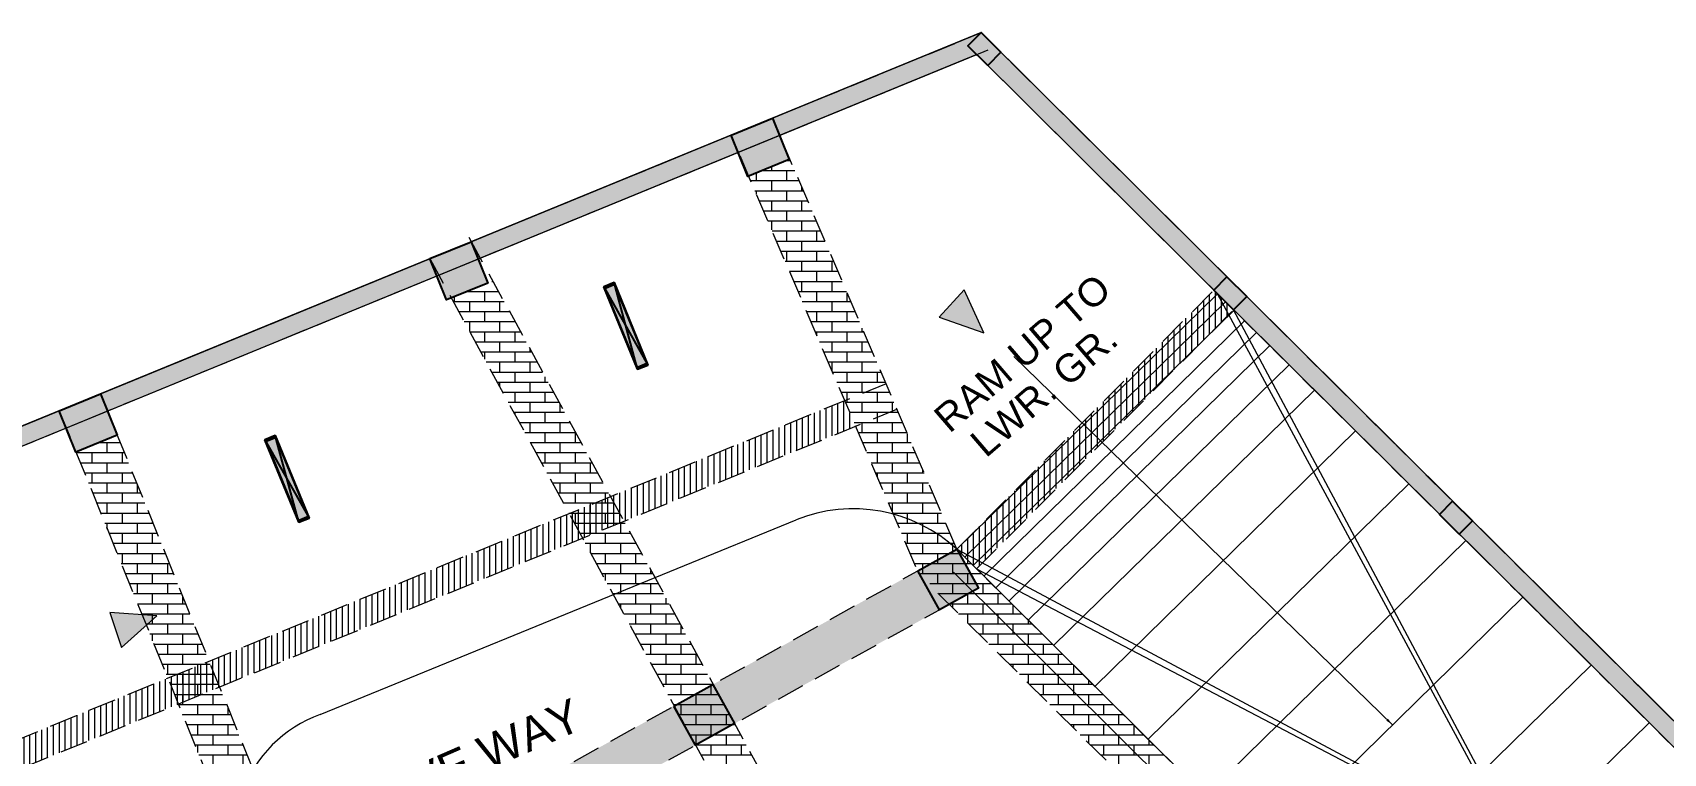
# Model space of a CAD drawing. Header units: inches. Extents: x 1182429 to 1211915, y -922309 to -906718.
# Drawn here: x 1194340 to 1195218, y -916020 to -915632 of the extents above; entities that cross this region are included whole.
import ezdxf

# ---------------------------------------------------------------- set-up
doc = ezdxf.new("R2010")
doc.units = ezdxf.units.IN
doc.header["$LTSCALE"] = 6
doc.linetypes.add('CONTINOUS', pattern=[2000000.0, 1000000.0, 1000000.0])
doc.linetypes.add('DASHED2', pattern=[0.375, 0.25, -0.125])
for name, color, linetype in [('A-CUTOUT', 3, 'CONTINOUS'), ('CELLING', 34, 'Continuous'), ('COLL SIZE', 160, 'Continuous'), ('DIM', 7, 'Continuous'), ('E-WIRING', 5, 'Continuous'), ('FITTING', 24, 'Continuous')]:
    doc.layers.add(name, color=color, linetype=linetype)
for name, color, linetype, lineweight in [('column', 240, 'Continuous', 25), ('Hatch', 251, 'Continuous', 0), ('v.b', 200, 'Continuous', 5), ('W', 250, 'Continuous', 5), ('wall', 7, 'Continuous', 30), ('wall new', 3, 'Continuous', 25)]:
    doc.layers.add(name, color=color, linetype=linetype, lineweight=lineweight)
doc.styles.add('ARI', font='arial.ttf')
doc.dimstyles.new('Copy(2) of AA', dxfattribs={"dimtxt": 12, "dimasz": 4, "dimexe": 0.18, "dimexo": 0, "dimgap": 0.09, "dimtad": 0, "dimdec": 0, "dimzin": 0, "dimdsep": 46, "dimlunit": 3, "dimtxsty": 'ARI', "dimblk": 'OBLIQUE', "dimcen": 0.09, "dimclrd": 7, "dimclre": 7, "dimclrt": 7, "dimadec": 0, "dimazin": 0, "dimtfac": 1, "dimtdec": 0, "dimtofl": 0, "dimtmove": 0, "dimatfit": 3, "dimfxl": 1, "dimtolj": 1, "dimtzin": 0, "dimlwd": 5, "dimlwe": 5, "dimarcsym": 0})
pattern_1 = [(0, (63759.2494, -15499.1176), (0, 5.419344), []), (90, (63759.249, -15499.118), (-8.128, 5.419344), [5.419344, -5.419344])]
pattern_2 = [(90, (63759.2494, -15499.1176), (-3.175, 0), [])]
pattern_3 = [(0, (-27.8192783, 2.9401021), (0, 0.001397), [0.001016, -0.000381]), (90, (-27.8192783, 2.9401021), (-0.001397, 0), [0.001016, -0.000381])]

# ---------------------------------------------------------------- blocks, each defined once
blk = doc.blocks.new('_Oblique')
at = {"layer": 'DIM', "color": 0, "lineweight": -2}
blk.add_line((-0.5, -0.5), (0.5, 0.5), dxfattribs=at)
blk = doc.blocks.new('sdfdsf')
at = {"lineweight": -3}
blk.add_hatch(color=7, dxfattribs=at).paths.add_polyline_path([(23236.67, 14983.35), (23242.08, 14983.35), (23242.08, 15029.49), (23236.67, 15029.49)])
at = {"layer": 'Hatch'}
h = blk.add_hatch(dxfattribs=at)
h.set_pattern_fill('ANGLE', color=5, scale=0.0002)
h.set_pattern_definition(pattern_3)
h.paths.add_polyline_path([(23236.37, 15029.49), (23242.37, 15029.49), (23242.37, 15030.44), (23236.37, 15030.44)])
h = blk.add_hatch(dxfattribs=at)
h.set_pattern_fill('ANGLE', color=5, scale=0.0002)
h.set_pattern_definition(pattern_3)
h.paths.add_polyline_path([(23236.37, 14983.35), (23242.37, 14983.35), (23242.37, 14982.44), (23236.37, 14982.44)])
for p, q in [((23242.37, 15030.44), (23236.37, 14982.44)), ((23242.37, 14982.44), (23236.37, 15030.44))]:
    blk.add_line(p, q)
at = {"layer": 'CELLING', "color": 5}
for points in [[(23236.37, 14982.44), (23242.37, 14982.44), (23242.37, 15030.44), (23236.37, 15030.44)], [(23242.37, 15029.49), (23236.37, 15029.49), (23236.37, 15030.44), (23242.37, 15030.44)], [(23236.37, 15029.49), (23242.37, 15029.49), (23242.37, 15030.44), (23236.37, 15030.44)], [(23236.67, 14983.35), (23242.08, 14983.35), (23242.08, 15029.49), (23236.67, 15029.49)], [(23236.37, 14983.35), (23242.37, 14983.35), (23242.37, 14982.44), (23236.37, 14982.44)], [(23236.37, 14983.35), (23242.37, 14983.35), (23242.37, 14982.44), (23236.37, 14982.44)]]:
    blk.add_lwpolyline(points, close=True, dxfattribs=at)

msp = doc.modelspace()

# ---------------------------------------------------------------- hatches: boundary and pattern name
at = {"layer": 'A-CUTOUT', "lineweight": 0, "ltscale": 0.3, "true_color": 0xffc6b3}
h = msp.add_hatch(dxfattribs=at)
h.set_pattern_fill('AR-BRSTD', color=31, scale=0.08)
h.set_pattern_definition(pattern_1)
h.paths.add_polyline_path([(1194764.85, -915740.14), (1194747.68, -915700.05), (1194725.54, -915709.31), (1194812.76, -915913.03), (1194817.59, -915922.61), (1194833.47, -915939.78), (1194935.75, -916041.34), (1194952.67, -916024.31), (1194837.6, -915910.05)])
h = msp.add_hatch(dxfattribs=at)
h.set_pattern_fill('AR-BRSTD', color=31, scale=0.08)
h.set_pattern_definition(pattern_1)
h.paths.add_polyline_path([(1194771.41, -916151.65), (1194565.48, -915774.91), (1194587.82, -915765.75), (1194768.64, -916096.56), (1194814.86, -916181.11), (1194797.87, -916200.07)])
h = msp.add_hatch(dxfattribs=at)
h.set_pattern_fill('AR-BRSTD', color=31, scale=0.08)
h.set_pattern_definition(pattern_1)
h.paths.add_polyline_path([(1194390.94, -915861.72), (1194489.06, -916103.19), (1194467.92, -916114.9), (1194363.43, -915857.79), (1194385.67, -915848.76)])
h = msp.add_hatch(dxfattribs=at)
h.set_pattern_fill('AR-BRSTD', color=31, scale=0.08)
h.set_pattern_definition(pattern_1)
h.paths.add_polyline_path([(1193629.64, -916579.41), (1193990.28, -916379.58), (1194236.28, -916243.26), (1194439.9, -916130.43), (1194586.94, -916048.95), (1194759.26, -915953.47), (1194816.61, -915921.69), (1194828.24, -915942.68), (1194724.62, -916000.1), (1194558.34, -916092.24), (1194433.56, -916161.38), (1194301.91, -916234.33), (1194091.82, -916350.75), (1193896.24, -916459.12), (1193748.11, -916541.21), (1193621.17, -916611.55), (1193609.54, -916590.55)])
at = {"layer": 'COLL SIZE', "lineweight": 25, "ltscale": 100, "true_color": 0xffc6b3}
h = msp.add_hatch(color=31, dxfattribs=at)
h.dxf.hatch_style = 1
h.paths.add_polyline_path([(1194854.25, -915649.83), (1194843.61, -915639.27), (1194850.65, -915632.17), (1194861.3, -915642.74)])
at = {"layer": 'COLL SIZE', "ltscale": 100}
h = msp.add_hatch(color=256, dxfattribs=at)
h.dxf.hatch_style = 1
h.paths.add_polyline_path([(1194854.25, -915649.83), (1194843.61, -915639.27), (1194850.65, -915632.17), (1194861.3, -915642.74)])
at = {"layer": 'COLL SIZE', "lineweight": 25, "ltscale": 100, "true_color": 0xffc6b3}
h = msp.add_hatch(color=31, dxfattribs=at)
h.dxf.hatch_style = 1
h.paths.add_polyline_path([(1194986.62, -915781.27), (1194975.97, -915770.7), (1194983.02, -915763.6), (1194993.66, -915774.17)])
at = {"layer": 'COLL SIZE', "ltscale": 100}
h = msp.add_hatch(color=256, dxfattribs=at)
h.dxf.hatch_style = 1
h.paths.add_polyline_path([(1194986.62, -915781.27), (1194975.97, -915770.7), (1194983.02, -915763.6), (1194993.66, -915774.17)])
at = {"layer": 'COLL SIZE', "lineweight": 25, "ltscale": 100, "true_color": 0xffc6b3}
h = msp.add_hatch(color=31, dxfattribs=at)
h.dxf.hatch_style = 1
h.paths.add_polyline_path([(1195108.07, -915901.87), (1195097.43, -915891.3), (1195104.47, -915884.2), (1195115.12, -915894.77)])
at = {"layer": 'COLL SIZE', "ltscale": 100}
h = msp.add_hatch(color=256, dxfattribs=at)
h.dxf.hatch_style = 1
h.paths.add_polyline_path([(1195108.07, -915901.87), (1195097.43, -915891.3), (1195104.47, -915884.2), (1195115.12, -915894.77)])
at = {"layer": 'column', "ltscale": 10, "true_color": 0xffc6b3}
h = msp.add_hatch(color=31, dxfattribs=at)
h.dxf.hatch_style = 1
h.paths.add_polyline_path([(1194716.1, -915687.24), (1194738.33, -915678.2), (1194747.37, -915700.44), (1194725.13, -915709.47)])
at = {"layer": 'column', "ltscale": 10}
h = msp.add_hatch(color=256, dxfattribs=at)
h.dxf.hatch_style = 1
h.paths.add_polyline_path([(1194716.1, -915687.24), (1194738.33, -915678.2), (1194747.37, -915700.44), (1194725.13, -915709.47)])
at = {"layer": 'column', "ltscale": 10, "true_color": 0xffc6b3}
h = msp.add_hatch(color=31, dxfattribs=at)
h.dxf.hatch_style = 1
h.paths.add_polyline_path([(1194553.9, -915753.72), (1194576.13, -915744.68), (1194585.17, -915766.92), (1194562.93, -915775.95)])
at = {"layer": 'column', "ltscale": 10}
h = msp.add_hatch(color=256, dxfattribs=at)
h.dxf.hatch_style = 1
h.paths.add_polyline_path([(1194553.9, -915753.72), (1194576.13, -915744.68), (1194585.17, -915766.92), (1194562.93, -915775.95)])
at = {"layer": 'column', "ltscale": 10, "true_color": 0xffc6b3}
h = msp.add_hatch(color=31, dxfattribs=at)
h.dxf.hatch_style = 1
h.paths.add_polyline_path([(1194354.4, -915835.56), (1194376.63, -915826.52), (1194385.67, -915848.76), (1194363.43, -915857.79)])
at = {"layer": 'column', "ltscale": 10}
h = msp.add_hatch(color=256, dxfattribs=at)
h.dxf.hatch_style = 1
h.paths.add_polyline_path([(1194354.4, -915835.56), (1194376.63, -915826.52), (1194385.67, -915848.76), (1194363.43, -915857.79)])
at = {"layer": 'column', "ltscale": 10, "true_color": 0xffc6b3}
h = msp.add_hatch(color=31, dxfattribs=at)
h.dxf.hatch_style = 1
h.paths.add_polyline_path([(1194816.61, -915921.69), (1194837.6, -915910.05), (1194849.23, -915931.05), (1194828.24, -915942.68)])
at = {"layer": 'column', "ltscale": 10}
h = msp.add_hatch(color=256, dxfattribs=at)
h.dxf.hatch_style = 1
h.paths.add_polyline_path([(1194816.61, -915921.69), (1194837.6, -915910.05), (1194849.23, -915931.05), (1194828.24, -915942.68)])
at = {"layer": 'column', "ltscale": 10, "true_color": 0xffc6b3}
h = msp.add_hatch(color=31, dxfattribs=at)
h.dxf.hatch_style = 1
h.paths.add_polyline_path([(1194685.32, -915994.44), (1194706.31, -915982.8), (1194717.94, -916003.8), (1194696.95, -916015.43)])
at = {"layer": 'column', "ltscale": 10}
h = msp.add_hatch(color=256, dxfattribs=at)
h.dxf.hatch_style = 1
h.paths.add_polyline_path([(1194685.32, -915994.44), (1194706.31, -915982.8), (1194717.94, -916003.8), (1194696.95, -916015.43)])
at = {"layer": 'FITTING', "lineweight": 0, "ltscale": 0.3, "true_color": 0xffc6b3}
h = msp.add_hatch(dxfattribs=at)
h.set_pattern_fill('ANSI31', color=31, angle=45)
h.set_pattern_definition(pattern_2)
h.paths.add_polyline_path([(1194860.18, -915887.32), (1194975.97, -915770.7), (1194986.62, -915781.27), (1194848.24, -915920.62), (1194837.6, -915910.05)])
h = msp.add_hatch(dxfattribs=at)
h.set_pattern_fill('ANSI31', color=31, angle=45)
h.set_pattern_definition(pattern_2)
h.paths.add_polyline_path([(1194334.18, -916027.86), (1194272.19, -916053.27), (1194266.5, -916039.39), (1194777.24, -915830.06), (1194782.93, -915843.94)])
at = {"layer": 'W', "ltscale": 10}
h = msp.add_hatch(color=256, dxfattribs=at)
h.dxf.hatch_style = 1
h.paths.add_polyline_path([(1194828.13, -915785.19), (1194852.17, -915793.71), (1194841.62, -915770.49)])
h = msp.add_hatch(color=256, dxfattribs=at)
h.dxf.hatch_style = 1
h.paths.add_polyline_path([(1194388.02, -915962.96), (1194407.01, -915945.93), (1194381.57, -915944.09)])
at = {"layer": 'wall new', "lineweight": 9, "ltscale": 6, "true_color": 0xffc6b3}
h = msp.add_hatch(dxfattribs=at)
h.set_pattern_fill('AR-CONC', color=31, scale=0.06)
h.set_pattern_definition([(50, (73495.981, -15499.118), (10.93108014, -0.95634513), [1.143, -12.573]), (355, (73495.981, -15499.118), (-2.114605285, 11.46341071), [0.9144, -10.05843505]), (100.4514447, (73496.892, -15499.197), (8.816474825, 10.507065115), [0.97140053, -10.68541468]), (46.1842, (73495.981, -15496.07), (16.26474245, -2.52253968), [1.7145, -18.8595]), (96.6355576, (73497.336, -15496.28), (14.24424804, 14.84556748), [1.45710139, -16.02813649]), (351.1841512, (73495.981, -15496.07), (14.24424804, 14.84556748), [1.37159802, -15.08758392]), (21, (73497.505, -15496.832), (9.096863476, -6.13591189), [1.143, -12.573]), (326, (73497.505, -15496.832), (3.7081217, 11.05127797), [0.9144, -10.0584]), (71.451445, (73498.263, -15497.343), (12.80498516, 4.91536613), [0.97140053, -10.68539626]), (37.5, (73495.981, -15499.1176), (0.185316195, 5.073302332), [0, -9.93648, 0, -10.2108, 0, -10.0965]), (7.5, (73495.981, -15499.1176), (4.00917975, 6.01083449), [0, -5.82168, 0, -9.70788, 0, -3.8481]), (327.5, (73492.5824, -15499.1176), (8.13543571, -0.34372464), [0, -3.81, 0, -11.8872, 0, -15.7734]), (317.5, (73491.0584, -15499.1176), (8.887750883, 1.525589462), [0, -4.953, 0, -7.89432, 0, -11.2014])])
h.paths.add_polyline_path([(1194691.58, -918163.35), (1194822.72, -918181.71), (1194931.44, -918175.44), (1195046.07, -918168.83), (1195119.56, -918164.59), (1195256.79, -918164.59), (1195981.24, -916754.8), (1194850.65, -915632.17), (1194197.99, -915899.66), (1194257.22, -916043.17), (1193169.05, -916488.63), (1193894.36, -918260.64), (1194211.48, -918197.63), (1194511.11, -918138.09)])
h.paths.add_polyline_path([(1194692.97, -918153.45), (1194823.13, -918171.67), (1194930.86, -918165.46), (1195045.49, -918158.85), (1195119.27, -918154.59), (1195250.68, -918154.59), (1195969, -916756.74), (1194848.31, -915643.94), (1194211.06, -915905.11), (1194270.29, -916048.63), (1193182.09, -916494.09), (1193901.42, -918251.48), (1194209.14, -918187.46), (1194509.09, -918127.71)], flags=16)

# ---------------------------------------------------------------- linework, layer by layer
at = {"layer": 'COLL SIZE', "color": 31, "lineweight": 25, "ltscale": 100, "true_color": 0xffc6b3}
for points, elevation in [([(1194854.25, -915649.83), (1194843.61, -915639.27), (1194850.65, -915632.17), (1194861.3, -915642.74), (1194854.25, -915649.83)], -4028.38), ([(1194986.62, -915781.27), (1194975.97, -915770.7), (1194983.02, -915763.6), (1194993.66, -915774.17), (1194986.62, -915781.27)], -3969.12)]:
    msp.add_lwpolyline(points, dxfattribs=dict(at, elevation=elevation))
at = {"layer": 'COLL SIZE', "ltscale": 100}
for points, elevation in [([(1194854.25, -915649.83), (1194843.61, -915639.27), (1194850.65, -915632.17), (1194861.3, -915642.74), (1194854.25, -915649.83)], -4028.38), ([(1194986.62, -915781.27), (1194975.97, -915770.7), (1194983.02, -915763.6), (1194993.66, -915774.17), (1194986.62, -915781.27)], -3969.12)]:
    msp.add_lwpolyline(points, dxfattribs=dict(at, elevation=elevation))
at = {"layer": 'COLL SIZE', "color": 31, "lineweight": 25, "ltscale": 100, "true_color": 0xffc6b3}
msp.add_lwpolyline([(1195108.07, -915901.87), (1195097.43, -915891.3), (1195104.47, -915884.2), (1195115.12, -915894.77), (1195108.07, -915901.87)], dxfattribs=at)
at = {"layer": 'COLL SIZE', "ltscale": 100}
msp.add_lwpolyline([(1195108.07, -915901.87), (1195097.43, -915891.3), (1195104.47, -915884.2), (1195115.12, -915894.77), (1195108.07, -915901.87)], dxfattribs=at)
at = {"layer": 'column', "color": 31, "ltscale": 10, "true_color": 0xffc6b3}
for points, elevation in [([(1194716.1, -915687.24), (1194738.33, -915678.2), (1194747.37, -915700.44), (1194725.13, -915709.47), (1194716.1, -915687.24)], -7997.5), ([(1194553.9, -915753.72), (1194576.13, -915744.68), (1194585.17, -915766.92), (1194562.93, -915775.95), (1194553.9, -915753.72)], -4028.38), ([(1194816.61, -915921.69), (1194837.6, -915910.05), (1194849.23, -915931.05), (1194828.24, -915942.68), (1194816.61, -915921.69)], -3969.12)]:
    msp.add_lwpolyline(points, dxfattribs=dict(at, elevation=elevation))
at = {"layer": 'column', "ltscale": 10}
for points, elevation in [([(1194716.1, -915687.24), (1194738.33, -915678.2), (1194747.37, -915700.44), (1194725.13, -915709.47), (1194716.1, -915687.24)], -7997.5), ([(1194553.9, -915753.72), (1194576.13, -915744.68), (1194585.17, -915766.92), (1194562.93, -915775.95), (1194553.9, -915753.72)], -4028.38), ([(1194816.61, -915921.69), (1194837.6, -915910.05), (1194849.23, -915931.05), (1194828.24, -915942.68), (1194816.61, -915921.69)], -3969.12)]:
    msp.add_lwpolyline(points, dxfattribs=dict(at, elevation=elevation))
at = {"layer": 'column', "color": 31, "ltscale": 10, "true_color": 0xffc6b3}
for points in [[(1194354.4, -915835.56), (1194376.63, -915826.52), (1194385.67, -915848.76), (1194363.43, -915857.79), (1194354.4, -915835.56)], [(1194685.32, -915994.44), (1194706.31, -915982.8), (1194717.94, -916003.8), (1194696.95, -916015.43), (1194685.32, -915994.44)]]:
    msp.add_lwpolyline(points, dxfattribs=at)
at = {"layer": 'column', "ltscale": 10}
for points in [[(1194354.4, -915835.56), (1194376.63, -915826.52), (1194385.67, -915848.76), (1194363.43, -915857.79), (1194354.4, -915835.56)], [(1194685.32, -915994.44), (1194706.31, -915982.8), (1194717.94, -916003.8), (1194696.95, -916015.43), (1194685.32, -915994.44)]]:
    msp.add_lwpolyline(points, dxfattribs=at)
at = {"layer": 'v.b', "color": 31, "linetype": 'DASHED2', "ltscale": 10, "true_color": 0xffc6b3}
for p, q in [((1194197.99, -915899.66, -4028.38), (1194850.65, -915632.17, -4028.38)), ((1194850.65, -915632.17, -4028.38), (1195981.24, -916754.8, -4086.46)), ((1194201.78, -915908.91, -4028.38), (1194854.44, -915641.42, -4028.38)), ((1194848.31, -915643.94, -4028.38), (1195969, -916756.74, -4085.92)), ((1194837.6, -915910.05, -3969.12), (1194738.33, -915678.2, -7997.5)), ((1194815.53, -915919.5, -3969.12), (1194716.27, -915687.65, -7997.5)), ((1194574.95, -915742.21, -4028.38), (1194814.86, -916181.11, 2727.39)), ((1194553.9, -915753.72, -4028.38), (1194799.54, -916203.12, 2889.05)), ((1194837.6, -915910.05, -3969.12), (1194975.97, -915770.7, -3969.12)), ((1194848.24, -915920.62, -3969.12), (1194986.62, -915781.27, -3969.12)), ((1194245.68, -916047.92, 726.68), (1194799.67, -915820.87, 726.68)), ((1194376.63, -915826.52), (1194494.19, -916115.81)), ((1194251.37, -916061.8, 726.68), (1194805.36, -915834.75, 726.68)), ((1194354.4, -915835.56), (1194467.92, -916114.9)), ((1193588.54, -916602.19, -3969.12), (1194837.6, -915910.05, -3969.12)), ((1194837.6, -915910.05, -3969.12), (1194952.67, -916024.31)), ((1193600.18, -916623.18, -3969.12), (1194849.23, -915931.05, -3969.12)), ((1194827.43, -915933.78), (1194947.11, -916052.62))]:
    msp.add_line(p, q, dxfattribs=at)
at = {"layer": 'W', "color": 1, "ltscale": 10}
for p, q in [((1194197.99, -915899.66, -4028.38), (1194850.65, -915632.17, -4028.38)), ((1194211.03, -915905.12, -4028.38), (1194848.31, -915643.94, -4028.38)), ((1194837.6, -915910.05, -3969.12), (1194977.96, -915772.67, -12024.36)), ((1195301.08, -916370.27, 1.43), (1194977.96, -915772.67, -12024.36)), ((1194841.93, -915914.36, 3968.83), (1194982.29, -915776.98, -4086.4)), ((1194846.47, -915918.86, 3968.83), (1194986.83, -915781.48, -4086.4)), ((1195298.6, -916365.69, -90.83), (1194986.62, -915781.27, -3969.12)), ((1194852.16, -915924.52, 3968.84), (1194992.52, -915787.14, -4086.4)), ((1194858.51, -915930.82, 3968.84), (1194998.87, -915793.44, -4086.4)), ((1194865.66, -915937.92, 3968.84), (1195006.03, -915800.54, -4086.39)), ((1194876.08, -915948.26, 3968.85), (1195016.44, -915810.88, -4086.39)), ((1194889.72, -915961.81, 3968.86), (1195030.08, -915824.43, -4086.38)), ((1194911.89, -915983.82, 3968.87), (1195052.25, -915846.44, -4086.37)), ((1194940.54, -916012.27, 3968.88), (1195080.9, -915874.89, -4086.36)), ((1194494.9, -915999.03), (1194751.03, -915894.19, -3969.12)), ((1194837.6, -915910.05, -3969.12), (1194962.6, -916034.18, 3969.12)), ((1194837.6, -915910.05, -3969.12), (1195440.46, -916231.92, -4084.67)), ((1194971.28, -916042.8, 3968.9), (1195111.64, -915905.42, -4086.34)), ((1194835.88, -915922.44, 3969.12), (1194955.55, -916041.27, 3969.12)), ((1194848.24, -915920.62, -3969.12), (1195436.86, -916228.45, -4084.59)), ((1195001.94, -916073.24, 3968.91), (1195142.3, -915935.86, -4086.33)), ((1195038.69, -916109.73, 3968.93), (1195179.05, -915972.35, -4086.31)), ((1195069.97, -916140.79, 3968.94), (1195210.34, -916003.41, -4086.29))]:
    msp.add_line(p, q, dxfattribs=at)
at = {"layer": 'W', "ltscale": 10}
for p, q in [((1194850.65, -915632.17, -4028.38), (1195981.24, -916754.8, -4086.46)), ((1194848.31, -915643.94, -4028.38), (1195969, -916756.74, -4085.92))]:
    msp.add_line(p, q, dxfattribs=at)
for points, elevation in [([(1194691.58, -918163.35), (1194822.72, -918181.71), (1194931.44, -918175.44), (1195046.07, -918168.83), (1195119.56, -918164.59), (1195256.79, -918164.59), (1195981.24, -916754.8), (1194850.65, -915632.17), (1194197.99, -915899.66), (1194257.22, -916043.17), (1193169.05, -916488.63), (1193894.36, -918260.64), (1194224.18, -918304.08), (1194511.11, -918138.09), (1194691.58, -918163.35)], 3099.48), ([(1194828.13, -915785.19), (1194852.17, -915793.71), (1194841.62, -915770.49), (1194828.13, -915785.19)], 4053.76), ([(1194388.02, -915962.96), (1194407.01, -915945.93), (1194381.57, -915944.09), (1194388.02, -915962.96)], 84.64)]:
    msp.add_lwpolyline(points, dxfattribs=dict(at, elevation=elevation))
at = {"layer": 'W', "ltscale": 10, "elevation": 3099.48}
msp.add_lwpolyline([(1194692.97, -918153.45), (1194823.13, -918171.67), (1194930.86, -918165.46), (1195045.49, -918158.85), (1195119.27, -918154.59), (1195250.68, -918154.59), (1195969, -916756.74), (1194848.31, -915643.94), (1194211.06, -915905.11), (1194270.29, -916048.63), (1193182.09, -916494.09), (1193901.42, -918251.48), (1194222.11, -918293.72), (1194509.09, -918127.71)], close=True, dxfattribs=at)
at = {"layer": 'W', "color": 1, "ltscale": 10}
for centre, radius, start, end in [((1194781.68, -915971.09, -3969.12), 82.78, 47.50288, 111.73214), ((1194518.48, -916064.89), 69.95, 109.69763, 210.64911)]:
    msp.add_arc(centre, radius, start, end, dxfattribs=at)

# ---------------------------------------------------------------- block references
at = {"layer": 'E-WIRING', "xscale": -1, "rotation": 22.34151359089078}
for p in [(1221858.65, -920835.98, -3173.56), (1221676.32, -920918.31, -3705.83)]:
    msp.add_blockref('sdfdsf', p, dxfattribs=at)

# ---------------------------------------------------------------- texts
at = {"layer": 'wall', "style": 'ARI'}
for s, height, rotation, p in [('RAM UP TO', 15, 40.72811, (1194833.62, -915848.11, -5892.48)), (' LWR. GR.', 15, 40.72811, (1194848.79, -915865.13, -5892.48)), ('DRIVE WAY', 18, 23.5156, (1194507.96, -916062.53, -5656.36))]:
    msp.add_text(s, height=height, rotation=rotation, dxfattribs=at).set_placement(p)

# ---------------------------------------------------------------- leaders
at = {"layer": 'W', "color": 2, "ltscale": 10}
msp.add_leader([(1195072.12, -916004.55, -134.67), (1194868.31, -915806.46, -134.67)], dimstyle='Copy(2) of AA', override={"dimgap": 0.09, "dimtad": 0, "dimfxl": 0.1875, "dimfxlon": 1, "dimarcsym": 1}, dxfattribs=at)

doc.saveas('drawing.dxf')
